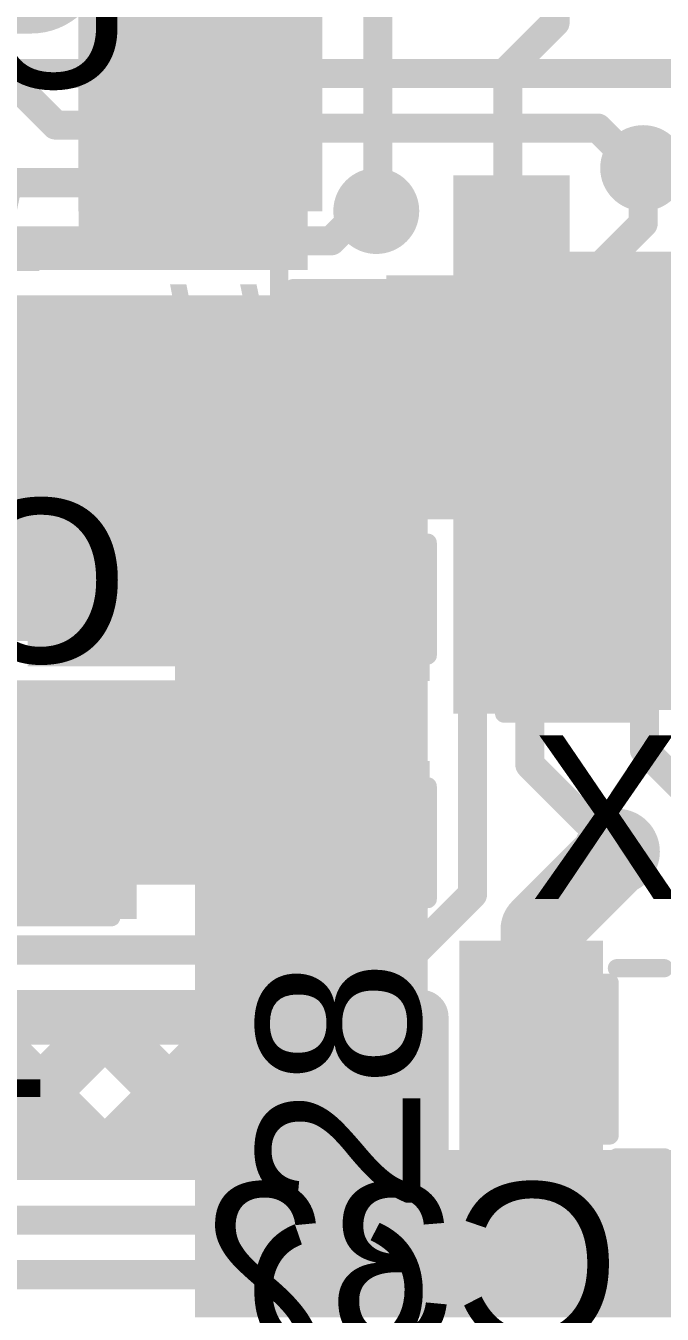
# Model space of a CAD drawing. Header units: millimetres. Extents: x -0.33 to 1.44, y -0.21 to 1.57.
# Drawn here: x 0.5665 to 0.7415, y 0.1308 to 0.4851 of the extents above; entities that cross this region are included whole.
import ezdxf

# ---------------------------------------------------------------- set-up
doc = ezdxf.new("R2010")
doc.units = ezdxf.units.MM
doc.header["$MEASUREMENT"] = 0
for name, color, linetype in [('BottomLayer', 5, 'Continuous'), ('BottomOverlay', 54, 'Continuous'), ('BottomPaste', 16, 'Continuous'), ('BottomSolder', 6, 'Continuous'), ('TopLayer', 1, 'Continuous'), ('TopOverlay', 2, 'Continuous'), ('TopPaste', 8, 'Continuous'), ('TopSolder', 216, 'Continuous'), ('ViaHoleLayer', 16, 'Continuous')]:
    doc.layers.add(name, color=color, linetype=linetype)
doc.styles.add('Arial', font='', dxfattribs={"height": 0.2})
doc.styles.get('Arial').set_extended_font_data('Arial')

# ---------------------------------------------------------------- blocks, each defined once
blk = doc.blocks.new('LAN9255_ZMX019_3')
at = {"layer": 'TopLayer'}
for points in [[(-0.24016, 0.33268), (-0.24016, 0.27362), (-0.24803, 0.27362), (-0.24803, 0.33268)], [(-0.22441, 0.33268), (-0.22441, 0.27362), (-0.23228, 0.27362), (-0.23228, 0.33268)], [(-0.20866, 0.33268), (-0.20866, 0.27362), (-0.21654, 0.27362), (-0.21654, 0.33268)], [(-0.33268, 0.24803), (-0.27362, 0.24803), (-0.27362, 0.24016), (-0.33268, 0.24016)], [(-0.33268, 0.23228), (-0.27362, 0.23228), (-0.27362, 0.22441), (-0.33268, 0.22441)], [(-0.33268, 0.21654), (-0.27362, 0.21654), (-0.27362, 0.20866), (-0.33268, 0.20866)], [(-0.33268, 0.20079), (-0.27362, 0.20079), (-0.27362, 0.19291), (-0.33268, 0.19291)], [(-0.33268, 0.18504), (-0.27362, 0.18504), (-0.27362, 0.17717), (-0.33268, 0.17717)]]:
    blk.add_hatch(color=1, dxfattribs=at).paths.add_polyline_path(points)
at = {"layer": 'TopPaste'}
for points in [[(-0.24016, 0.33268), (-0.24016, 0.27362), (-0.24803, 0.27362), (-0.24803, 0.33268)], [(-0.22441, 0.33268), (-0.22441, 0.27362), (-0.23228, 0.27362), (-0.23228, 0.33268)], [(-0.20866, 0.33268), (-0.20866, 0.27362), (-0.21654, 0.27362), (-0.21654, 0.33268)], [(-0.33268, 0.24803), (-0.27362, 0.24803), (-0.27362, 0.24016), (-0.33268, 0.24016)], [(-0.33268, 0.23228), (-0.27362, 0.23228), (-0.27362, 0.22441), (-0.33268, 0.22441)], [(-0.33268, 0.21654), (-0.27362, 0.21654), (-0.27362, 0.20866), (-0.33268, 0.20866)], [(-0.33268, 0.20079), (-0.27362, 0.20079), (-0.27362, 0.19291), (-0.33268, 0.19291)], [(-0.33268, 0.18504), (-0.27362, 0.18504), (-0.27362, 0.17717), (-0.33268, 0.17717)]]:
    blk.add_hatch(color=8, dxfattribs=at).paths.add_polyline_path(points)
at = {"layer": 'TopSolder'}
for points in [[(-0.23616, 0.33668), (-0.23616, 0.26962), (-0.25203, 0.26962), (-0.25203, 0.33668)], [(-0.22041, 0.33668), (-0.22041, 0.26962), (-0.23628, 0.26962), (-0.23628, 0.33668)], [(-0.20466, 0.33668), (-0.20466, 0.26962), (-0.22054, 0.26962), (-0.22054, 0.33668)], [(-0.18891, 0.33668), (-0.18891, 0.26962), (-0.20479, 0.26962), (-0.20479, 0.33668)], [(-0.33668, 0.25203), (-0.26962, 0.25203), (-0.26962, 0.23616), (-0.33668, 0.23616)], [(-0.33668, 0.23628), (-0.26962, 0.23628), (-0.26962, 0.22041), (-0.33668, 0.22041)], [(-0.33668, 0.22054), (-0.26962, 0.22054), (-0.26962, 0.20466), (-0.33668, 0.20466)], [(-0.33668, 0.20479), (-0.26962, 0.20479), (-0.26962, 0.18891), (-0.33668, 0.18891)], [(-0.33668, 0.18904), (-0.26962, 0.18904), (-0.26962, 0.17317), (-0.33668, 0.17317)]]:
    blk.add_hatch(color=216, dxfattribs=at).paths.add_polyline_path(points)
at = {"layer": 'TopOverlay', "const_width": 0.005}
for points in [[(-0.282, 0.2815), (-0.255, 0.2815)], [(-0.282, 0.2815), (-0.282, 0.2555)]]:
    blk.add_lwpolyline(points, dxfattribs=at)
at = {"layer": 'TopOverlay'}
for points, const_width in [([(-0.28325, 0.2815, 1), (-0.28075, 0.2815, 1)], 0.0025), ([(-0.28325, 0.2815, 1), (-0.28075, 0.2815, 1)], 0.0025), ([(-0.25625, 0.2815, 1), (-0.25375, 0.2815, 1)], 0.0025), ([(-0.3, 0.264, 1), (-0.313, 0.264, 1)], 0.01), ([(-0.3155, 0.264, 1), (-0.3105, 0.264, 1)], 0.005), ([(-0.3025, 0.264, 1), (-0.2975, 0.264, 1)], 0.005), ([(-0.28325, 0.2555, 1), (-0.28075, 0.2555, 1)], 0.0025)]:
    blk.add_lwpolyline(points, format="xyb", close=True, dxfattribs=dict(at, const_width=const_width))
blk = doc.blocks.new('CM8V_T1A_32_768KHZ_6PF_20PPM_TA_QC_13')
at = {"layer": 'TopLayer'}
for points in [[(-0.04528, 0.02953), (-0.01378, 0.02953), (-0.01378, -0.02953), (-0.04528, -0.02953)], [(0.01378, 0.02953), (0.04528, 0.02953), (0.04528, -0.02953), (0.01378, -0.02953)]]:
    blk.add_hatch(color=1, dxfattribs=at).paths.add_polyline_path(points)
at = {"layer": 'TopPaste'}
for points in [[(-0.04528, 0.02953), (-0.01378, 0.02953), (-0.01378, -0.02953), (-0.04528, -0.02953)], [(0.01378, 0.02953), (0.04528, 0.02953), (0.04528, -0.02953), (0.01378, -0.02953)]]:
    blk.add_hatch(color=8, dxfattribs=at).paths.add_polyline_path(points)
at = {"layer": 'TopSolder'}
for points in [[(-0.04928, 0.03353), (-0.00978, 0.03353), (-0.00978, -0.03353), (-0.04928, -0.03353)], [(0.00978, 0.03353), (0.04928, 0.03353), (0.04928, -0.03353), (0.00978, -0.03353)]]:
    blk.add_hatch(color=216, dxfattribs=at).paths.add_polyline_path(points)
at = {"layer": 'TopOverlay', "const_width": 0.005}
for points in [[(-0.006, 0.026), (0.007, 0.026)], [(-0.006, -0.026), (0.007, -0.026)]]:
    blk.add_lwpolyline(points, dxfattribs=at)
at = {"layer": 'TopOverlay', "const_width": 0.0025}
for points in [[(-0.00725, 0.026, 1), (-0.00475, 0.026, 1)], [(0.00575, 0.026, 1), (0.00825, 0.026, 1)], [(-0.00725, -0.026, 1), (-0.00475, -0.026, 1)], [(0.00575, -0.026, 1), (0.00825, -0.026, 1)]]:
    blk.add_lwpolyline(points, format="xyb", close=True, dxfattribs=at)
blk = doc.blocks.new('C3E_25_000_8_1015_X_M_14')
at = {"layer": 'TopLayer'}
for points in [[(-0.07087, 0.05709), (-0.01575, 0.05709), (-0.01575, 0.00984), (-0.07087, 0.00984)], [(0.01575, 0.05709), (0.07087, 0.05709), (0.07087, 0.00984), (0.01575, 0.00984)], [(-0.07087, -0.00984), (-0.01575, -0.00984), (-0.01575, -0.05709), (-0.07087, -0.05709)], [(0.01575, -0.00984), (0.07087, -0.00984), (0.07087, -0.05709), (0.01575, -0.05709)]]:
    blk.add_hatch(color=1, dxfattribs=at).paths.add_polyline_path(points)
at = {"layer": 'TopPaste'}
for points in [[(-0.07087, 0.05709), (-0.01575, 0.05709), (-0.01575, 0.00984), (-0.07087, 0.00984)], [(0.01575, 0.05709), (0.07087, 0.05709), (0.07087, 0.00984), (0.01575, 0.00984)], [(-0.07087, -0.00984), (-0.01575, -0.00984), (-0.01575, -0.05709), (-0.07087, -0.05709)], [(0.01575, -0.00984), (0.07087, -0.00984), (0.07087, -0.05709), (0.01575, -0.05709)]]:
    blk.add_hatch(color=8, dxfattribs=at).paths.add_polyline_path(points)
at = {"layer": 'TopSolder'}
for points in [[(-0.07487, 0.06109), (-0.01175, 0.06109), (-0.01175, 0.00584), (-0.07487, 0.00584)], [(0.01175, 0.06109), (0.07487, 0.06109), (0.07487, 0.00584), (0.01175, 0.00584)], [(-0.07487, -0.00584), (-0.01175, -0.00584), (-0.01175, -0.06109), (-0.07487, -0.06109)], [(0.01175, -0.00584), (0.07487, -0.00584), (0.07487, -0.06109), (0.01175, -0.06109)]]:
    blk.add_hatch(color=216, dxfattribs=at).paths.add_polyline_path(points)
at = {"layer": 'TopOverlay', "const_width": 0.005}
for points in [[(-0.00821, 0.04921), (0, 0.04921)], [(0, 0.04921), (0.00821, 0.04921)], [(-0.065, -0.003), (-0.065, 0.003)], [(0.065, -0.003), (0.065, 0.003)], [(-0.00821, -0.04921), (0, -0.04921)], [(0, -0.04921), (0.00821, -0.04921)]]:
    blk.add_lwpolyline(points, dxfattribs=at)
at = {"layer": 'TopOverlay'}
for points, const_width in [([(-0.00946, 0.04921, 1), (-0.00696, 0.04921, 1)], 0.0025), ([(-0.00125, 0.04921, 1), (0.00125, 0.04921, 1)], 0.0025), ([(-0.00125, 0.04921, 1), (0.00125, 0.04921, 1)], 0.0025), ([(0.00696, 0.04921, 1), (0.00946, 0.04921, 1)], 0.0025), ([(-0.06625, 0.003, 1), (-0.06375, 0.003, 1)], 0.0025), ([(0.06375, 0.003, 1), (0.06625, 0.003, 1)], 0.0025), ([(-0.06625, -0.003, 1), (-0.06375, -0.003, 1)], 0.0025), ([(0.06375, -0.003, 1), (0.06625, -0.003, 1)], 0.0025), ([(-0.079, -0.045, 1), (-0.087, -0.045, 1)], 0.005), ([(-0.08825, -0.045, 1), (-0.08575, -0.045, 1)], 0.0025), ([(-0.08025, -0.045, 1), (-0.07775, -0.045, 1)], 0.0025), ([(-0.00946, -0.04921, 1), (-0.00696, -0.04921, 1)], 0.0025), ([(-0.00125, -0.04921, 1), (0.00125, -0.04921, 1)], 0.0025), ([(-0.00125, -0.04921, 1), (0.00125, -0.04921, 1)], 0.0025), ([(0.00696, -0.04921, 1), (0.00946, -0.04921, 1)], 0.0025)]:
    blk.add_lwpolyline(points, format="xyb", close=True, dxfattribs=dict(at, const_width=const_width))
blk = doc.blocks.new('C__0603_B_55')
at = {"layer": 'BottomLayer'}
for points in [[(-0.045, -0.0175), (-0.045, 0.0175), (-0.015, 0.0175), (-0.015, -0.0175)], [(0.015, -0.0175), (0.015, 0.0175), (0.045, 0.0175), (0.045, -0.0175)]]:
    blk.add_hatch(color=5, dxfattribs=at).paths.add_polyline_path(points)
at = {"layer": 'BottomPaste'}
for points in [[(-0.045, -0.0175), (-0.045, 0.0175), (-0.015, 0.0175), (-0.015, -0.0175)], [(0.015, -0.0175), (0.015, 0.0175), (0.045, 0.0175), (0.045, -0.0175)]]:
    blk.add_hatch(color=16, dxfattribs=at).paths.add_polyline_path(points)
at = {"layer": 'BottomSolder'}
for points in [[(-0.04736, -0.01986), (-0.04736, 0.01986), (-0.01264, 0.01986), (-0.01264, -0.01986)], [(0.01264, -0.01986), (0.01264, 0.01986), (0.04736, 0.01986), (0.04736, -0.01986)]]:
    blk.add_hatch(color=6, dxfattribs=at).paths.add_polyline_path(points)
at = {"layer": 'BottomOverlay', "const_width": 0.005}
for points in [[(-0.049, -0.021), (-0.049, 0.021)], [(-0.049, 0.021), (-0.018, 0.021)], [(0.018, 0.021), (0.049, 0.021)], [(0.049, -0.021), (0.049, 0.021)], [(-0.049, -0.021), (-0.018, -0.021)], [(0.018, -0.021), (0.049, -0.021)]]:
    blk.add_lwpolyline(points, dxfattribs=at)
at = {"layer": 'BottomOverlay', "const_width": 0.0025}
for points in [[(-0.05025, 0.021, 1), (-0.04775, 0.021, 1)], [(-0.05025, 0.021, 1), (-0.04775, 0.021, 1)], [(-0.01925, 0.021, 1), (-0.01675, 0.021, 1)], [(0.01675, 0.021, 1), (0.01925, 0.021, 1)], [(0.04775, 0.021, 1), (0.05025, 0.021, 1)], [(0.04775, 0.021, 1), (0.05025, 0.021, 1)], [(-0.05025, -0.021, 1), (-0.04775, -0.021, 1)], [(-0.05025, -0.021, 1), (-0.04775, -0.021, 1)], [(-0.01925, -0.021, 1), (-0.01675, -0.021, 1)], [(0.01675, -0.021, 1), (0.01925, -0.021, 1)], [(0.04775, -0.021, 1), (0.05025, -0.021, 1)], [(0.04775, -0.021, 1), (0.05025, -0.021, 1)]]:
    blk.add_lwpolyline(points, format="xyb", close=True, dxfattribs=at)
blk = doc.blocks.new('C__0603_59')
at = {"layer": 'TopLayer'}
for points in [[(-0.015, 0.0175), (-0.015, -0.0175), (-0.045, -0.0175), (-0.045, 0.0175)], [(0.045, 0.0175), (0.045, -0.0175), (0.015, -0.0175), (0.015, 0.0175)]]:
    blk.add_hatch(color=1, dxfattribs=at).paths.add_polyline_path(points)
at = {"layer": 'TopPaste'}
for points in [[(-0.015, 0.0175), (-0.015, -0.0175), (-0.045, -0.0175), (-0.045, 0.0175)], [(0.045, 0.0175), (0.045, -0.0175), (0.015, -0.0175), (0.015, 0.0175)]]:
    blk.add_hatch(color=8, dxfattribs=at).paths.add_polyline_path(points)
at = {"layer": 'TopSolder'}
for points in [[(-0.011, 0.0215), (-0.011, -0.0215), (-0.049, -0.0215), (-0.049, 0.0215)], [(0.049, 0.0215), (0.049, -0.0215), (0.011, -0.0215), (0.011, 0.0215)]]:
    blk.add_hatch(color=216, dxfattribs=at).paths.add_polyline_path(points)
at = {"layer": 'TopOverlay', "const_width": 0.005}
for points in [[(-0.049, 0.021), (-0.049, -0.021)], [(-0.049, 0.021), (-0.018, 0.021)], [(0.018, 0.021), (0.049, 0.021)], [(0.049, 0.021), (0.049, -0.021)], [(-0.049, -0.021), (-0.018, -0.021)], [(0.018, -0.021), (0.049, -0.021)]]:
    blk.add_lwpolyline(points, dxfattribs=at)
at = {"layer": 'TopOverlay', "const_width": 0.0025}
for points in [[(-0.05025, 0.021, 1), (-0.04775, 0.021, 1)], [(-0.05025, 0.021, 1), (-0.04775, 0.021, 1)], [(-0.01925, 0.021, 1), (-0.01675, 0.021, 1)], [(0.01675, 0.021, 1), (0.01925, 0.021, 1)], [(0.04775, 0.021, 1), (0.05025, 0.021, 1)], [(0.04775, 0.021, 1), (0.05025, 0.021, 1)], [(-0.05025, -0.021, 1), (-0.04775, -0.021, 1)], [(-0.05025, -0.021, 1), (-0.04775, -0.021, 1)], [(-0.01925, -0.021, 1), (-0.01675, -0.021, 1)], [(0.01675, -0.021, 1), (0.01925, -0.021, 1)], [(0.04775, -0.021, 1), (0.05025, -0.021, 1)], [(0.04775, -0.021, 1), (0.05025, -0.021, 1)]]:
    blk.add_lwpolyline(points, format="xyb", close=True, dxfattribs=at)
blk = doc.blocks.new('C__0603_B_60')
at = {"layer": 'BottomLayer'}
for points in [[(-0.045, -0.0175), (-0.045, 0.0175), (-0.015, 0.0175), (-0.015, -0.0175)], [(0.015, -0.0175), (0.015, 0.0175), (0.045, 0.0175), (0.045, -0.0175)]]:
    blk.add_hatch(color=5, dxfattribs=at).paths.add_polyline_path(points)
at = {"layer": 'BottomPaste'}
for points in [[(-0.045, -0.0175), (-0.045, 0.0175), (-0.015, 0.0175), (-0.015, -0.0175)], [(0.015, -0.0175), (0.015, 0.0175), (0.045, 0.0175), (0.045, -0.0175)]]:
    blk.add_hatch(color=16, dxfattribs=at).paths.add_polyline_path(points)
at = {"layer": 'BottomSolder'}
for points in [[(-0.049, -0.0215), (-0.049, 0.0215), (-0.011, 0.0215), (-0.011, -0.0215)], [(0.011, -0.0215), (0.011, 0.0215), (0.049, 0.0215), (0.049, -0.0215)]]:
    blk.add_hatch(color=6, dxfattribs=at).paths.add_polyline_path(points)
at = {"layer": 'BottomOverlay', "const_width": 0.005}
for points in [[(-0.018, 0.021), (-0.049, 0.021)], [(-0.049, 0.021), (-0.049, -0.021)], [(0.049, 0.021), (0.018, 0.021)], [(0.049, 0.021), (0.049, -0.021)], [(-0.018, -0.021), (-0.049, -0.021)], [(0.049, -0.021), (0.018, -0.021)]]:
    blk.add_lwpolyline(points, dxfattribs=at)
at = {"layer": 'BottomOverlay', "const_width": 0.0025}
for points in [[(-0.05025, 0.021, 1), (-0.04775, 0.021, 1)], [(-0.05025, 0.021, 1), (-0.04775, 0.021, 1)], [(-0.01925, 0.021, 1), (-0.01675, 0.021, 1)], [(0.01675, 0.021, 1), (0.01925, 0.021, 1)], [(0.04775, 0.021, 1), (0.05025, 0.021, 1)], [(0.04775, 0.021, 1), (0.05025, 0.021, 1)], [(-0.05025, -0.021, 1), (-0.04775, -0.021, 1)], [(-0.05025, -0.021, 1), (-0.04775, -0.021, 1)], [(-0.01925, -0.021, 1), (-0.01675, -0.021, 1)], [(0.01675, -0.021, 1), (0.01925, -0.021, 1)], [(0.04775, -0.021, 1), (0.05025, -0.021, 1)], [(0.04775, -0.021, 1), (0.05025, -0.021, 1)]]:
    blk.add_lwpolyline(points, format="xyb", close=True, dxfattribs=at)
blk = doc.blocks.new('C__0603_B_85')
at = {"layer": 'BottomLayer'}
for points in [[(-0.045, -0.0175), (-0.045, 0.0175), (-0.015, 0.0175), (-0.015, -0.0175)], [(0.015, -0.0175), (0.015, 0.0175), (0.045, 0.0175), (0.045, -0.0175)]]:
    blk.add_hatch(color=5, dxfattribs=at).paths.add_polyline_path(points)
at = {"layer": 'BottomPaste'}
for points in [[(-0.045, -0.0175), (-0.045, 0.0175), (-0.015, 0.0175), (-0.015, -0.0175)], [(0.015, -0.0175), (0.015, 0.0175), (0.045, 0.0175), (0.045, -0.0175)]]:
    blk.add_hatch(color=16, dxfattribs=at).paths.add_polyline_path(points)
at = {"layer": 'BottomSolder'}
for points in [[(-0.049, -0.0215), (-0.049, 0.0215), (-0.011, 0.0215), (-0.011, -0.0215)], [(0.011, -0.0215), (0.011, 0.0215), (0.049, 0.0215), (0.049, -0.0215)]]:
    blk.add_hatch(color=6, dxfattribs=at).paths.add_polyline_path(points)
at = {"layer": 'BottomOverlay', "const_width": 0.005}
for points in [[(-0.049, 0.021), (-0.049, -0.021)], [(-0.018, 0.021), (-0.049, 0.021)], [(0.049, 0.021), (0.018, 0.021)], [(0.049, 0.021), (0.049, -0.021)], [(-0.018, -0.021), (-0.049, -0.021)], [(0.049, -0.021), (0.018, -0.021)]]:
    blk.add_lwpolyline(points, dxfattribs=at)
at = {"layer": 'BottomOverlay', "const_width": 0.0025}
for points in [[(-0.05025, 0.021, 1), (-0.04775, 0.021, 1)], [(-0.05025, 0.021, 1), (-0.04775, 0.021, 1)], [(-0.01925, 0.021, 1), (-0.01675, 0.021, 1)], [(0.01675, 0.021, 1), (0.01925, 0.021, 1)], [(0.04775, 0.021, 1), (0.05025, 0.021, 1)], [(0.04775, 0.021, 1), (0.05025, 0.021, 1)], [(-0.05025, -0.021, 1), (-0.04775, -0.021, 1)], [(-0.05025, -0.021, 1), (-0.04775, -0.021, 1)], [(-0.01925, -0.021, 1), (-0.01675, -0.021, 1)], [(0.01675, -0.021, 1), (0.01925, -0.021, 1)], [(0.04775, -0.021, 1), (0.05025, -0.021, 1)], [(0.04775, -0.021, 1), (0.05025, -0.021, 1)]]:
    blk.add_lwpolyline(points, format="xyb", close=True, dxfattribs=at)
blk = doc.blocks.new('C__0805_B_86')
at = {"layer": 'BottomLayer'}
for points in [[(-0.06, 0.03), (-0.02, 0.03), (-0.02, -0.03), (-0.06, -0.03)], [(0.02, 0.03), (0.06, 0.03), (0.06, -0.03), (0.02, -0.03)]]:
    blk.add_hatch(color=5, dxfattribs=at).paths.add_polyline_path(points)
at = {"layer": 'BottomPaste'}
for points in [[(-0.06, 0.03), (-0.02, 0.03), (-0.02, -0.03), (-0.06, -0.03)], [(0.02, 0.03), (0.06, 0.03), (0.06, -0.03), (0.02, -0.03)]]:
    blk.add_hatch(color=16, dxfattribs=at).paths.add_polyline_path(points)
at = {"layer": 'BottomSolder'}
for points in [[(-0.064, 0.034), (-0.016, 0.034), (-0.016, -0.034), (-0.064, -0.034)], [(0.016, 0.034), (0.064, 0.034), (0.064, -0.034), (0.016, -0.034)]]:
    blk.add_hatch(color=6, dxfattribs=at).paths.add_polyline_path(points)
at = {"layer": 'BottomOverlay', "const_width": 0.005}
for points in [[(-0.064, 0.034), (-0.064, -0.034)], [(-0.024, 0.034), (-0.064, 0.034)], [(0.064, 0.034), (0.024, 0.034)], [(0.064, 0.034), (0.064, -0.034)], [(-0.024, -0.034), (-0.064, -0.034)], [(0.064, -0.034), (0.024, -0.034)]]:
    blk.add_lwpolyline(points, dxfattribs=at)
at = {"layer": 'BottomOverlay', "const_width": 0.0025}
for points in [[(-0.06525, 0.034, 1), (-0.06275, 0.034, 1)], [(-0.06525, 0.034, 1), (-0.06275, 0.034, 1)], [(-0.02525, 0.034, 1), (-0.02275, 0.034, 1)], [(0.02275, 0.034, 1), (0.02525, 0.034, 1)], [(0.06275, 0.034, 1), (0.06525, 0.034, 1)], [(0.06275, 0.034, 1), (0.06525, 0.034, 1)], [(-0.06525, -0.034, 1), (-0.06275, -0.034, 1)], [(-0.06525, -0.034, 1), (-0.06275, -0.034, 1)], [(-0.02525, -0.034, 1), (-0.02275, -0.034, 1)], [(0.02275, -0.034, 1), (0.02525, -0.034, 1)], [(0.06275, -0.034, 1), (0.06525, -0.034, 1)], [(0.06275, -0.034, 1), (0.06525, -0.034, 1)]]:
    blk.add_lwpolyline(points, format="xyb", close=True, dxfattribs=at)

msp = doc.modelspace()

# ---------------------------------------------------------------- hatches: boundary and pattern name
at = {"layer": 'BottomLayer'}
h = msp.add_hatch(color=5, dxfattribs=at)
edge = h.paths.add_edge_path()
edge.add_arc((0.73622, 0.446), 0.01181, 0, 360)
h = msp.add_hatch(color=5, dxfattribs=at)
edge = h.paths.add_edge_path()
edge.add_arc((0.66285, 0.43419), 0.01181, 0, 360)
for points in [[(0.684, 0.296), (0.716, 0.296), (0.716, 0.444), (0.684, 0.444)], [(0.693, 0.297), (0.802, 0.297), (0.802, 0.423), (0.693, 0.423)], [(0.501, 0.316), (0.627, 0.316), (0.627, 0.411), (0.501, 0.411)], [(0.613, 0.13), (0.677, 0.13), (0.677, 0.41), (0.613, 0.41)], [(0.524, 0.242), (0.597, 0.242), (0.597, 0.299), (0.524, 0.299)], [(0.669, 0.13), (0.825, 0.13), (0.825, 0.176), (0.669, 0.176)]]:
    msp.add_hatch(color=5, dxfattribs=at).paths.add_polyline_path(points)
h = msp.add_hatch(color=5, dxfattribs=at)
edge = h.paths.add_edge_path()
edge.add_arc((0.699, 0.43131), 0.01181, 0, 360)
h = msp.add_hatch(color=5, dxfattribs=at)
edge = h.paths.add_edge_path()
edge.add_arc((0.63646, 0.27931), 0.01181, 0, 360)
h = msp.add_hatch(color=5, dxfattribs=at)
edge = h.paths.add_edge_path()
edge.add_arc((0.729, 0.25804), 0.01181, 0, 360)
at = {"layer": 'TopLayer'}
h = msp.add_hatch(color=1, dxfattribs=at)
edge = h.paths.add_edge_path()
edge.add_arc((0.73622, 0.446), 0.01181, 0, 360)
for points in [[(0.581, 0.418), (0.644, 0.418), (0.644, 0.445), (0.581, 0.445)], [(0.567, 0.309), (0.677, 0.309), (0.677, 0.411), (0.567, 0.411)], [(0.567, 0.249), (0.674, 0.249), (0.674, 0.301), (0.567, 0.301)]]:
    msp.add_hatch(color=1, dxfattribs=at).paths.add_polyline_path(points)
h = msp.add_hatch(color=1, dxfattribs=at)
edge = h.paths.add_edge_path()
edge.add_arc((0.66285, 0.43419), 0.01181, 0, 360)
h = msp.add_hatch(color=1, dxfattribs=at)
edge = h.paths.add_edge_path()
edge.add_arc((0.699, 0.43131), 0.01181, 0, 360)
h = msp.add_hatch(color=1, dxfattribs=at)
edge = h.paths.add_edge_path()
edge.add_arc((0.63646, 0.27931), 0.01181, 0, 360)
h = msp.add_hatch(color=1, dxfattribs=at)
edge = h.paths.add_edge_path()
edge.add_arc((0.729, 0.25804), 0.01181, 0, 360)
at = {"layer": 'ViaHoleLayer'}
h = msp.add_hatch(color=16, dxfattribs=at)
edge = h.paths.add_edge_path()
edge.add_arc((0.73622, 0.446), 0.00591, 0, 360)
h = msp.add_hatch(color=16, dxfattribs=at)
edge = h.paths.add_edge_path()
edge.add_arc((0.66285, 0.43419), 0.00591, 0, 360)
h = msp.add_hatch(color=16, dxfattribs=at)
edge = h.paths.add_edge_path()
edge.add_arc((0.699, 0.43131), 0.00591, 0, 360)
h = msp.add_hatch(color=16, dxfattribs=at)
edge = h.paths.add_edge_path()
edge.add_arc((0.63646, 0.27931), 0.00591, 0, 360)
h = msp.add_hatch(color=16, dxfattribs=at)
edge = h.paths.add_edge_path()
edge.add_arc((0.729, 0.25804), 0.00591, 0, 360)

# ---------------------------------------------------------------- linework, layer by layer
at = {"layer": 'BottomLayer'}
for points, const_width in [([(0.201, 0.503), (0.568, 0.503)], 0.04), ([(0.184, 0.472), (0.79356, 0.472)], 0.008), ([(0.6238, 0.442), (0.6388, 0.457)], 0.008), ([(0.6388, 0.457), (0.72372, 0.457)], 0.008), ([(0.72372, 0.457), (0.73472, 0.446)], 0.008), ([(0.73472, 0.446), (0.73622, 0.446)], 0.008), ([(0.49434, 0.442), (0.6238, 0.442)], 0.008), ([(0.65043, 0.426), (0.65862, 0.43419)], 0.008), ([(0.65862, 0.43419), (0.66285, 0.43419)], 0.008), ([(0.50044, 0.426), (0.65043, 0.426)], 0.008), ([(0.708, 0.2366), (0.729, 0.2576)], 0.022), ([(0.729, 0.2576), (0.729, 0.25804)], 0.022), ([(0.708, 0.201), (0.708, 0.2366)], 0.022)]:
    msp.add_lwpolyline(points, dxfattribs=dict(at, const_width=const_width))
for points, const_width in [([(0.558, 0.503, 1), (0.578, 0.503, 1)], 0.02), ([(0.6368, 0.457, 1), (0.6408, 0.457, 1)], 0.004), ([(0.6368, 0.457, 1), (0.6408, 0.457, 1)], 0.004), ([(0.72172, 0.457, 1), (0.72572, 0.457, 1)], 0.004), ([(0.72172, 0.457, 1), (0.72572, 0.457, 1)], 0.004), ([(0.73272, 0.446, 1), (0.73672, 0.446, 1)], 0.004), ([(0.73272, 0.446, 1), (0.73672, 0.446, 1)], 0.004), ([(0.73422, 0.446, 1), (0.73822, 0.446, 1)], 0.004), ([(0.6218, 0.442, 1), (0.6258, 0.442, 1)], 0.004), ([(0.6218, 0.442, 1), (0.6258, 0.442, 1)], 0.004), ([(0.65662, 0.43419, 1), (0.66062, 0.43419, 1)], 0.004), ([(0.65662, 0.43419, 1), (0.66062, 0.43419, 1)], 0.004), ([(0.66085, 0.43419, 1), (0.66485, 0.43419, 1)], 0.004), ([(0.64843, 0.426, 1), (0.65243, 0.426, 1)], 0.004), ([(0.64843, 0.426, 1), (0.65243, 0.426, 1)], 0.004), ([(0.7235, 0.25804, 1), (0.7345, 0.25804, 1)], 0.011), ([(0.7235, 0.2576, 1), (0.7345, 0.2576, 1)], 0.011), ([(0.7235, 0.2576, 1), (0.7345, 0.2576, 1)], 0.011), ([(0.7025, 0.2366, 1), (0.7135, 0.2366, 1)], 0.011), ([(0.7025, 0.2366, 1), (0.7135, 0.2366, 1)], 0.011), ([(0.7025, 0.201, 1), (0.7135, 0.201, 1)], 0.011)]:
    msp.add_lwpolyline(points, format="xyb", close=True, dxfattribs=dict(at, const_width=const_width))
at = {"layer": 'TopLayer'}
for points, const_width in [([(0.712, 0.486), (0.712, 0.559)], 0.008), ([(0.66325, 0.43459), (0.66325, 0.52202)], 0.008), ([(0.699, 0.473), (0.712, 0.486)], 0.008), ([(0.55608, 0.47647), (0.57472, 0.45783)], 0.008), ([(0.699, 0.43131), (0.699, 0.473)], 0.008), ([(0.57472, 0.45783), (0.61446, 0.45783)], 0.008), ([(0.61446, 0.45783), (0.61452, 0.45777)], 0.008), ([(0.73622, 0.43077), (0.73622, 0.446)], 0.008), ([(0.59671, 0.44196), (0.59677, 0.44202)], 0.008), ([(0.59671, 0.43071), (0.59671, 0.44196)], 0.008), ([(0.59677, 0.44202), (0.61452, 0.44202)], 0.008), ([(0.66285, 0.43419), (0.66325, 0.43459)], 0.008), ([(0.588, 0.422), (0.59671, 0.43071)], 0.008), ([(0.72088, 0.41544), (0.73622, 0.43077)], 0.008), ([(0.562, 0.422), (0.588, 0.422)], 0.008), ([(0.72088, 0.38303), (0.72088, 0.41544)], 0.008), ([(0.68932, 0.24632), (0.68932, 0.38297)], 0.008), ([(0.70507, 0.28197), (0.70507, 0.38297)], 0.008), ([(0.72082, 0.38297), (0.72088, 0.38303)], 0.008), ([(0.73657, 0.28598), (0.73657, 0.38297)], 0.008), ([(0.73657, 0.28598), (0.76609, 0.25645)], 0.008), ([(0.70507, 0.28197), (0.729, 0.25804)], 0.008), ([(0.70629, 0.23533), (0.729, 0.25804)], 0.008), ([(0.674, 0.231), (0.68932, 0.24632)], 0.008), ([(0.70629, 0.20082), (0.70629, 0.23533)], 0.008), ([(0.469, 0.231), (0.674, 0.231)], 0.008), ([(0.469, 0.2125), (0.674, 0.2125)], 0.015), ([(0.5498, 0.2125), (0.58706, 0.17523)], 0.015), ([(0.55411, 0.17523), (0.59138, 0.2125)], 0.015), ([(0.58515, 0.2125), (0.62242, 0.17523)], 0.015), ([(0.58947, 0.17523), (0.62673, 0.2125)], 0.015), ([(0.62051, 0.2125), (0.65777, 0.17523)], 0.015), ([(0.62482, 0.17523), (0.66209, 0.2125)], 0.015), ([(0.65586, 0.2125), (0.67522, 0.19314)], 0.015), ([(0.67522, 0.17523), (0.67522, 0.21254)], 0.015), ([(0.70547, 0.2), (0.70629, 0.20082)], 0.008), ([(0.66018, 0.17523), (0.67522, 0.19028)], 0.015), ([(0.50393, 0.17523), (0.67522, 0.17523)], 0.015), ([(0.49627, 0.15673), (0.77973, 0.15673)], 0.008), ([(0.45982, 0.14173), (0.78595, 0.14173)], 0.008)]:
    msp.add_lwpolyline(points, dxfattribs=dict(at, const_width=const_width))
for points, const_width in [([(0.71, 0.486, 1), (0.714, 0.486, 1)], 0.004), ([(0.71, 0.486, 1), (0.714, 0.486, 1)], 0.004), ([(0.697, 0.473, 1), (0.701, 0.473, 1)], 0.004), ([(0.697, 0.473, 1), (0.701, 0.473, 1)], 0.004), ([(0.57272, 0.45783, 1), (0.57672, 0.45783, 1)], 0.004), ([(0.57272, 0.45783, 1), (0.57672, 0.45783, 1)], 0.004), ([(0.61246, 0.45783, 1), (0.61646, 0.45783, 1)], 0.004), ([(0.61246, 0.45783, 1), (0.61646, 0.45783, 1)], 0.004), ([(0.61252, 0.45777, 1), (0.61652, 0.45777, 1)], 0.004), ([(0.73422, 0.446, 1), (0.73822, 0.446, 1)], 0.004), ([(0.59471, 0.44196, 1), (0.59871, 0.44196, 1)], 0.004), ([(0.59471, 0.44196, 1), (0.59871, 0.44196, 1)], 0.004), ([(0.59477, 0.44202, 1), (0.59877, 0.44202, 1)], 0.004), ([(0.59477, 0.44202, 1), (0.59877, 0.44202, 1)], 0.004), ([(0.61252, 0.44202, 1), (0.61652, 0.44202, 1)], 0.004), ([(0.66085, 0.43419, 1), (0.66485, 0.43419, 1)], 0.004), ([(0.66125, 0.43459, 1), (0.66525, 0.43459, 1)], 0.004), ([(0.66125, 0.43459, 1), (0.66525, 0.43459, 1)], 0.004), ([(0.59471, 0.43071, 1), (0.59871, 0.43071, 1)], 0.004), ([(0.59471, 0.43071, 1), (0.59871, 0.43071, 1)], 0.004), ([(0.697, 0.43131, 1), (0.701, 0.43131, 1)], 0.004), ([(0.73422, 0.43077, 1), (0.73822, 0.43077, 1)], 0.004), ([(0.73422, 0.43077, 1), (0.73822, 0.43077, 1)], 0.004), ([(0.586, 0.422, 1), (0.59, 0.422, 1)], 0.004), ([(0.586, 0.422, 1), (0.59, 0.422, 1)], 0.004), ([(0.71888, 0.41544, 1), (0.72288, 0.41544, 1)], 0.004), ([(0.71888, 0.41544, 1), (0.72288, 0.41544, 1)], 0.004), ([(0.68732, 0.38297, 1), (0.69132, 0.38297, 1)], 0.004), ([(0.70307, 0.38297, 1), (0.70707, 0.38297, 1)], 0.004), ([(0.71882, 0.38297, 1), (0.72282, 0.38297, 1)], 0.004), ([(0.71888, 0.38303, 1), (0.72288, 0.38303, 1)], 0.004), ([(0.71888, 0.38303, 1), (0.72288, 0.38303, 1)], 0.004), ([(0.73457, 0.38297, 1), (0.73857, 0.38297, 1)], 0.004), ([(0.73457, 0.28598, 1), (0.73857, 0.28598, 1)], 0.004), ([(0.73457, 0.28598, 1), (0.73857, 0.28598, 1)], 0.004), ([(0.70307, 0.28197, 1), (0.70707, 0.28197, 1)], 0.004), ([(0.70307, 0.28197, 1), (0.70707, 0.28197, 1)], 0.004), ([(0.727, 0.25804, 1), (0.731, 0.25804, 1)], 0.004), ([(0.727, 0.25804, 1), (0.731, 0.25804, 1)], 0.004), ([(0.68732, 0.24632, 1), (0.69132, 0.24632, 1)], 0.004), ([(0.68732, 0.24632, 1), (0.69132, 0.24632, 1)], 0.004), ([(0.70429, 0.23533, 1), (0.70829, 0.23533, 1)], 0.004), ([(0.70429, 0.23533, 1), (0.70829, 0.23533, 1)], 0.004), ([(0.672, 0.231, 1), (0.676, 0.231, 1)], 0.004), ([(0.672, 0.231, 1), (0.676, 0.231, 1)], 0.004), ([(0.5814, 0.2125, 1), (0.5889, 0.2125, 1)], 0.0075), ([(0.58763, 0.2125, 1), (0.59513, 0.2125, 1)], 0.0075), ([(0.61676, 0.2125, 1), (0.62426, 0.2125, 1)], 0.0075), ([(0.62298, 0.2125, 1), (0.63048, 0.2125, 1)], 0.0075), ([(0.65211, 0.2125, 1), (0.65961, 0.2125, 1)], 0.0075), ([(0.65834, 0.2125, 1), (0.66584, 0.2125, 1)], 0.0075), ([(0.67025, 0.2125, 1), (0.67775, 0.2125, 1)], 0.0075), ([(0.67147, 0.21254, 1), (0.67897, 0.21254, 1)], 0.0075), ([(0.70347, 0.2, 1), (0.70747, 0.2, 1)], 0.004), ([(0.70429, 0.20082, 1), (0.70829, 0.20082, 1)], 0.004), ([(0.70429, 0.20082, 1), (0.70829, 0.20082, 1)], 0.004), ([(0.67147, 0.19314, 1), (0.67897, 0.19314, 1)], 0.0075), ([(0.67147, 0.19028, 1), (0.67897, 0.19028, 1)], 0.0075), ([(0.58331, 0.17523, 1), (0.59081, 0.17523, 1)], 0.0075), ([(0.58572, 0.17523, 1), (0.59322, 0.17523, 1)], 0.0075), ([(0.61867, 0.17523, 1), (0.62617, 0.17523, 1)], 0.0075), ([(0.62107, 0.17523, 1), (0.62857, 0.17523, 1)], 0.0075), ([(0.65402, 0.17523, 1), (0.66152, 0.17523, 1)], 0.0075), ([(0.65643, 0.17523, 1), (0.66393, 0.17523, 1)], 0.0075), ([(0.67147, 0.17523, 1), (0.67897, 0.17523, 1)], 0.0075), ([(0.67147, 0.17523, 1), (0.67897, 0.17523, 1)], 0.0075)]:
    msp.add_lwpolyline(points, format="xyb", close=True, dxfattribs=dict(at, const_width=const_width))

# ---------------------------------------------------------------- block references
for name, p, rotation in [('LAN9255_ZMX019_3', (0.91767, 0.68612), 90), ('C__0603_B_85', (0.689, 0.392), 180), ('C__0805_B_86', (0.674, 0.33), 180), ('C__0603_59', (0.656, 0.294), 90), ('C__0603_B_60', (0.608, 0.261), 180)]:
    msp.add_blockref(name, p, dxfattribs=dict(rotation=rotation))
for name, p in [('C3E_25_000_8_1015_X_M_14', (0.551, 0.311)), ('CM8V_T1A_32_768KHZ_6PF_20PPM_TA_QC_13', (0.735, 0.2)), ('C__0603_B_55', (0.678, 0.201))]:
    msp.add_blockref(name, p)

# ---------------------------------------------------------------- texts
at = {"layer": 'BottomOverlay', "style": 'Arial', "text_generation_flag": 2}
for s, p in [('U4', (0.59654, 0.46804)), ('C1', (0.595, 0.31)), ('C32', (0.73, 0.122))]:
    msp.add_text(s, height=0.045, dxfattribs=at).set_placement(p)
msp.add_text('#', height=0.06, rotation=180, dxfattribs=at).set_placement((0.601, 0.414))
at = {"layer": 'TopOverlay', "style": 'Arial'}
for s, height, rotation, p in [('#', 0.06, 360, (0.524, 0.38)), ('C28', 0.045, 90, (0.675, 0.113))]:
    msp.add_text(s, height=height, rotation=rotation, dxfattribs=at).set_placement(p)
for s, p in [('X2', (0.705, 0.245)), ('X1', (0.49669, 0.19054))]:
    msp.add_text(s, height=0.045, dxfattribs=at).set_placement(p)

doc.saveas('drawing.dxf')
